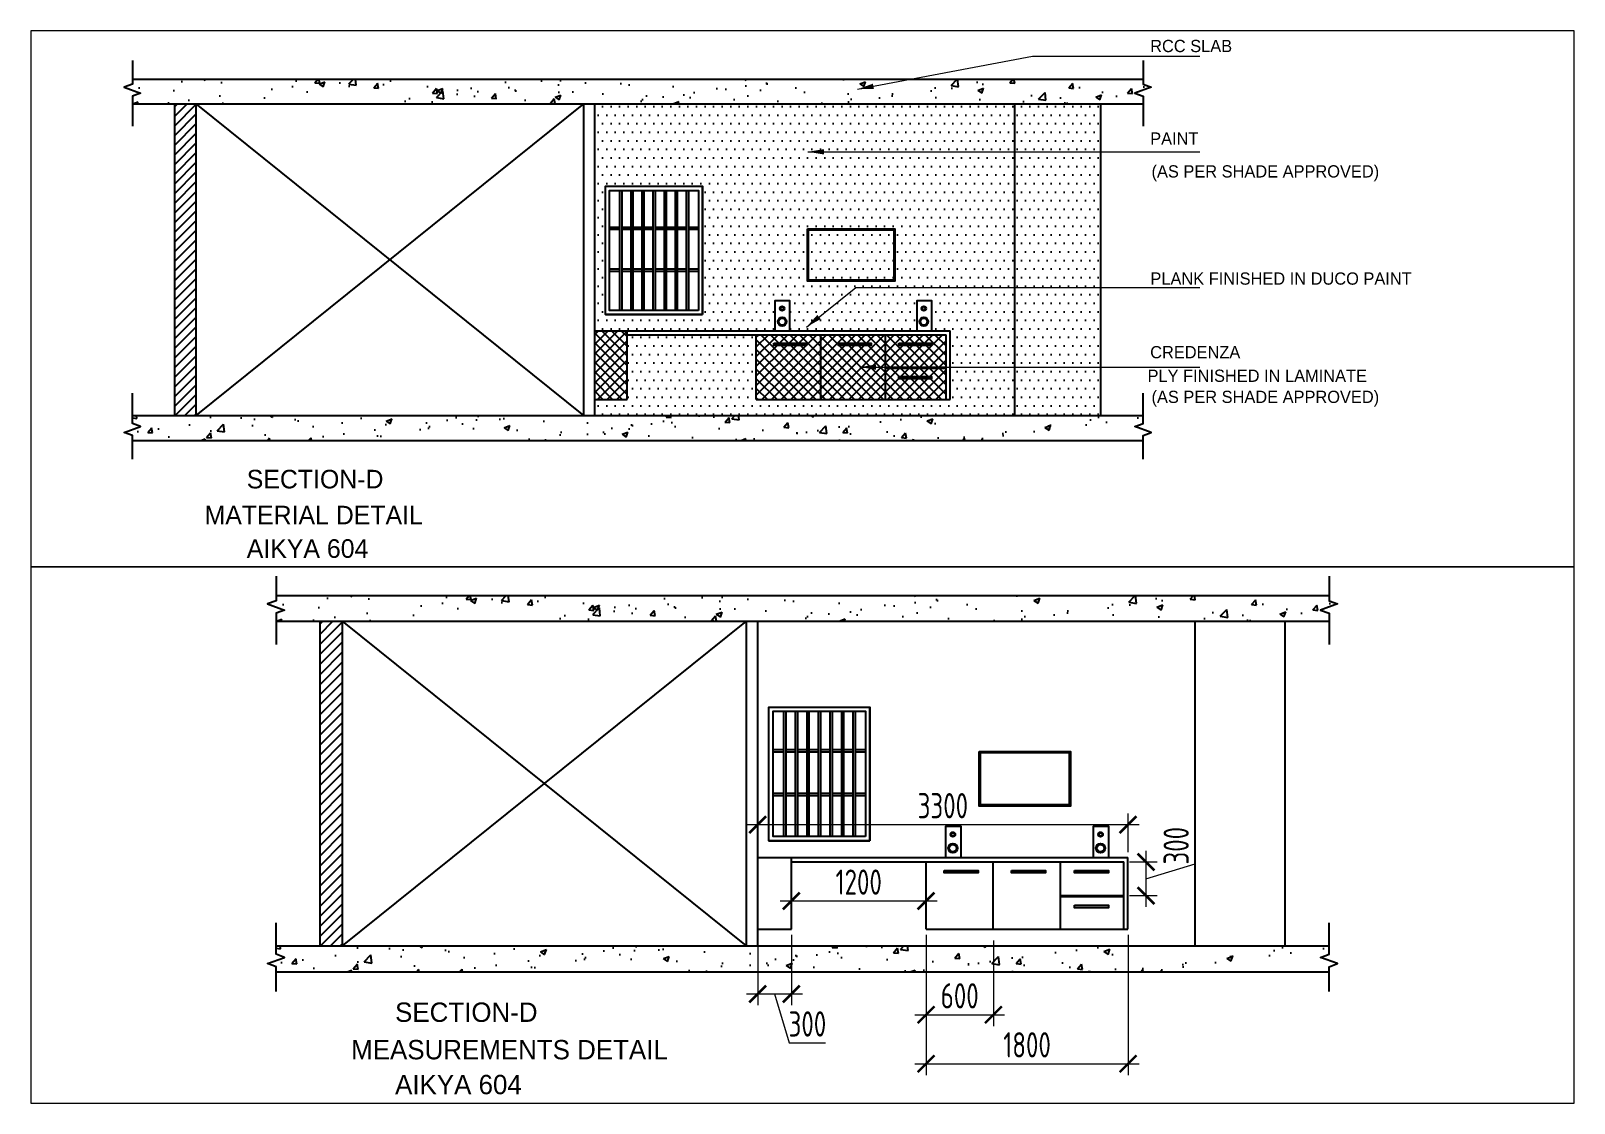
# Paper-space layout 'Layout5' of a CAD drawing. Header units: millimetres. Extents: x 29 to 257, y 20 to 178.
# The model-space entities are those that its viewports show. They can reach past a viewport. Long polylines and large blocks are cut down to what shows.
import ezdxf

# ---------------------------------------------------------------- set-up
doc = ezdxf.new("R2010")
doc.units = ezdxf.units.MM
doc.header["$LTSCALE"] = 10
doc.header["$PDMODE"] = 35
doc.header["$PDSIZE"] = 500
for name, color, linetype in [('07--DIM-1', 1, 'Continuous'), ('A--SPACEREF', 3, 'Continuous'), ('DIMM-1', 1, 'Continuous')]:
    doc.layers.add(name, color=color, linetype=linetype)
doc.styles.add('ISO', font='isocp2.shx', dxfattribs={"width": 0.8})
doc.dimstyles.new('A-DIM-100', dxfattribs={"dimscale": 100, "dimtxt": 2.25, "dimasz": 1.5, "dimexe": 1, "dimexo": 0.5, "dimgap": 0, "dimtad": 0, "dimdec": 0, "dimzin": 12, "dimdsep": 46, "dimtxsty": 'ISO', "dimblk": 'ARCHTICK', "dimcen": 1, "dimdle": 1, "dimclrd": 8, "dimclre": 8, "dimclrt": 256, "dimadec": 0, "dimazin": 3, "dimtfac": 1, "dimtdec": 0, "dimtmove": 1, "dimatfit": 2, "dimfxl": 1, "dimtvp": 0.75, "dimtolj": 1, "dimtzin": 12, "dimlwd": 18, "dimlwe": 18, "dimarcsym": 0})

# ---------------------------------------------------------------- blocks, each defined once
blk = doc.blocks.new('_ArchTick')
at = {"color": 0, "const_width": 0.15}
blk.add_lwpolyline([(-0.5, -0.5), (0.5, 0.5)], dxfattribs=at)
blk = doc.blocks.new('*D454')
at = {"layer": '07--DIM-1', "color": 8, "lineweight": 18}
for p, q in [((17142, -47540), (17142, -47938)), ((18342, -47540), (18342, -47938)), ((17042, -47838), (18442, -47838))]:
    blk.add_line(p, q, dxfattribs=at)
at = {"layer": 'Defpoints', "color": 0}
for p in [(17142, -47490), (18342, -47490), (18342, -47838)]:
    blk.add_point(p, dxfattribs=at)
at = {"layer": '07--DIM-1', "color": 8, "lineweight": 18, "xscale": 150, "yscale": 150, "zscale": 150, "rotation": 180}
blk.add_blockref('_ArchTick', (17142, -47838), dxfattribs=at)
at = {"layer": '07--DIM-1', "color": 8, "lineweight": 18, "xscale": 150, "yscale": 150, "zscale": 150}
blk.add_blockref('_ArchTick', (18342, -47838), dxfattribs=at)
at = {"layer": '07--DIM-1', "insert": (17742, -47670), "char_height": 225, "attachment_point": 5, "style": 'ISO'}
blk.add_mtext('\\A1;1200', dxfattribs=at)
blk = doc.blocks.new('*D455')
at = {"layer": '07--DIM-1', "color": 8, "lineweight": 18}
for p, q in [((16842, -48140), (16842, -48767)), ((17142, -48140), (17142, -48767)), ((16742, -48667), (17242, -48667)), ((16992, -48667), (17123, -49104)), ((17123, -49104), (17447, -49104))]:
    blk.add_line(p, q, dxfattribs=at)
at = {"layer": 'Defpoints', "color": 0}
for p in [(16842, -48090), (17142, -48090), (17142, -48667)]:
    blk.add_point(p, dxfattribs=at)
at = {"layer": '07--DIM-1', "color": 8, "lineweight": 18, "xscale": 150, "yscale": 150, "zscale": 150, "rotation": 180}
blk.add_blockref('_ArchTick', (16842, -48667), dxfattribs=at)
at = {"layer": '07--DIM-1', "color": 8, "lineweight": 18, "xscale": 150, "yscale": 150, "zscale": 150}
blk.add_blockref('_ArchTick', (17142, -48667), dxfattribs=at)
at = {"layer": '07--DIM-1', "insert": (17285, -48935), "char_height": 225, "attachment_point": 5, "style": 'ISO'}
blk.add_mtext('\\A1;300', dxfattribs=at)
blk = doc.blocks.new('*D456')
at = {"layer": '07--DIM-1', "color": 8, "lineweight": 18}
for p, q in [((18342, -48140), (18342, -49390)), ((20142, -48140), (20142, -49390)), ((18242, -49290), (20242, -49290))]:
    blk.add_line(p, q, dxfattribs=at)
at = {"layer": 'Defpoints', "color": 0}
for p in [(18342, -48090), (20142, -48090), (20142, -49290)]:
    blk.add_point(p, dxfattribs=at)
at = {"layer": '07--DIM-1', "color": 8, "lineweight": 18, "xscale": 150, "yscale": 150, "zscale": 150, "rotation": 180}
blk.add_blockref('_ArchTick', (18342, -49290), dxfattribs=at)
at = {"layer": '07--DIM-1', "color": 8, "lineweight": 18, "xscale": 150, "yscale": 150, "zscale": 150}
blk.add_blockref('_ArchTick', (20142, -49290), dxfattribs=at)
at = {"layer": '07--DIM-1', "insert": (19242, -49121), "char_height": 225, "attachment_point": 5, "style": 'ISO'}
blk.add_mtext('\\A1;1800', dxfattribs=at)
blk = doc.blocks.new('*D457')
at = {"layer": '07--DIM-1', "color": 8, "lineweight": 18}
for p, q in [((18342, -48190), (18342, -48953)), ((18942, -48190), (18942, -48953)), ((18242, -48853), (19042, -48853))]:
    blk.add_line(p, q, dxfattribs=at)
at = {"layer": 'Defpoints', "color": 0}
for p in [(18342, -48140), (18942, -48140), (18942, -48853)]:
    blk.add_point(p, dxfattribs=at)
at = {"layer": '07--DIM-1', "color": 8, "lineweight": 18, "xscale": 150, "yscale": 150, "zscale": 150, "rotation": 180}
blk.add_blockref('_ArchTick', (18342, -48853), dxfattribs=at)
at = {"layer": '07--DIM-1', "color": 8, "lineweight": 18, "xscale": 150, "yscale": 150, "zscale": 150}
blk.add_blockref('_ArchTick', (18942, -48853), dxfattribs=at)
at = {"layer": '07--DIM-1', "insert": (18642, -48684), "char_height": 225, "attachment_point": 5, "style": 'ISO'}
blk.add_mtext('\\A1;600', dxfattribs=at)
blk = doc.blocks.new('*D458')
at = {"layer": '07--DIM-1', "color": 8, "lineweight": 18}
for p, q in [((20740, -47508), (20740, -47184)), ((20302, -47390), (20302, -47890)), ((20154, -47490), (20402, -47490)), ((20302, -47640), (20740, -47508)), ((20154, -47790), (20402, -47790))]:
    blk.add_line(p, q, dxfattribs=at)
at = {"layer": 'Defpoints', "color": 0}
for p in [(20104, -47490), (20104, -47790), (20302, -47790)]:
    blk.add_point(p, dxfattribs=at)
at = {"layer": '07--DIM-1', "color": 8, "lineweight": 18, "xscale": 150, "yscale": 150, "zscale": 150}
for p, rotation in [((20302, -47490), 90), ((20302, -47790), 270)]:
    blk.add_blockref('_ArchTick', p, dxfattribs=dict(at, rotation=rotation))
at = {"layer": '07--DIM-1', "insert": (20571, -47346), "char_height": 225, "attachment_point": 5, "rotation": 90, "style": 'ISO'}
blk.add_mtext('\\A1;300', dxfattribs=at)
blk = doc.blocks.new('*D459')
at = {"layer": '07--DIM-1', "color": 8, "lineweight": 18}
for p, q in [((16742, -47158), (20242, -47158)), ((16842, -47402), (16842, -47058)), ((20142, -47402), (20142, -47058))]:
    blk.add_line(p, q, dxfattribs=at)
at = {"layer": 'Defpoints', "color": 0}
for p in [(20142, -47158), (16842, -47452), (20142, -47452)]:
    blk.add_point(p, dxfattribs=at)
at = {"layer": '07--DIM-1', "color": 8, "lineweight": 18, "xscale": 150, "yscale": 150, "zscale": 150, "rotation": 180}
blk.add_blockref('_ArchTick', (16842, -47158), dxfattribs=at)
at = {"layer": '07--DIM-1', "color": 8, "lineweight": 18, "xscale": 150, "yscale": 150, "zscale": 150}
blk.add_blockref('_ArchTick', (20142, -47158), dxfattribs=at)
at = {"layer": '07--DIM-1', "insert": (18492, -46989), "char_height": 225, "attachment_point": 5, "style": 'ISO'}
blk.add_mtext('\\A1;3300', dxfattribs=at)

msp = doc.modelspace()

# ---------------------------------------------------------------- hatches: boundary and pattern name
h = msp.add_hatch()
h.set_pattern_fill('AR-CONC', color=256, scale=3, style=0)
h.set_pattern_definition([(50, (-230033.13, -40924.7), (546.554, -47.8173), [57.15, -628.65]), (355, (-230033.13, -40924.7), (-105.7285, 573.17), [45.72, -502.92]), (100.451, (-229987.6, -40928.7), (440.8275, 525.35), [48.57, -534.27]), (46.1842, (-230033.1, -40772.3), (813.2371, -126.127), [85.725, -942.975]), (96.6356, (-229965.4, -40782.8), (712.2127, 742.2767), [72.855, -801.405]), (351.184, (-230033.1, -40772.3), (712.2138, 742.2754), [68.58, -754.38]), (21, (-229956.93, -40810.4), (454.8446, -306.7966), [57.15, -628.65]), (326, (-229956.93, -40810.4), (185.4061, 552.5639), [45.72, -502.92]), (71.4514, (-229919.03, -40836), (640.2495, 245.7686), [48.57, -534.27]), (37.5, (-230033.13, -40924.72), (9.26581, 253.66512), [0, -496.824, 0, -510.54, 0, -504.825]), (7.5, (-230033.13, -40924.72), (200.459, 300.54172), [0, -291.084, 0, -485.394, 0, -192.405]), (327.5, (-230203.06, -40924.72), (406.77179, -17.18623), [0, -190.5, 0, -594.36, 0, -788.67]), (317.5, (-230279.26, -40924.7), (444.38754, 76.2795), [0, -247.65, 0, -394.716, 0, -560.07])])
h.paths.add_polyline_path([(-12923.1, -45162.1), (-12923.1, -45115.1), (-22306.6, -45115.1), (-22306.6, -45162.1), (-22382.4, -45189.7), (-22230.8, -45244.9), (-22306.6, -45272.5), (-22306.6, -45343.7), (-12923.1, -45343.7), (-12923.1, -45272.5), (-12998.9, -45244.9), (-12847.3, -45189.7)])
h.paths.add_polyline_path([(-12998.9, -48341.2), (-12923.1, -48313.6), (-12923.1, -48239.7), (-22306.6, -48239.7), (-22306.6, -48313.6), (-22230.8, -48341.2), (-22382.4, -48396.4), (-22306.6, -48424), (-22306.6, -48471), (-12923.1, -48471), (-12923.1, -48424), (-12847.3, -48396.4)])
h = msp.add_hatch()
h.set_pattern_fill('AR-CONC', color=256, scale=3, style=0)
h.set_pattern_definition([(50, (-195176.6, -40924.7), (546.554, -47.8173), [57.15, -628.65]), (355, (-195176.6, -40924.7), (-105.7285, 573.17), [45.72, -502.92]), (100.451, (-195131.04, -40928.7), (440.8275, 525.35), [48.57, -534.27]), (46.1842, (-195176.6, -40772.3), (813.2371, -126.127), [85.725, -942.975]), (96.6356, (-195108.8, -40782.8), (712.2127, 742.2767), [72.855, -801.405]), (351.184, (-195176.6, -40772.3), (712.2138, 742.2754), [68.58, -754.38]), (21, (-195100.4, -40810.4), (454.8446, -306.7966), [57.15, -628.65]), (326, (-195100.4, -40810.4), (185.4061, 552.5639), [45.72, -502.92]), (71.4514, (-195062.5, -40836), (640.2495, 245.7686), [48.57, -534.27]), (37.5, (-195176.59, -40924.72), (9.26581, 253.66512), [0, -496.824, 0, -510.54, 0, -504.825]), (7.5, (-195176.6, -40924.72), (200.459, 300.54172), [0, -291.084, 0, -485.394, 0, -192.405]), (327.5, (-195346.52, -40924.72), (406.77179, -17.18623), [0, -190.5, 0, -594.36, 0, -788.67]), (317.5, (-195422.7, -40924.7), (444.38754, 76.2795), [0, -247.65, 0, -394.716, 0, -560.07])])
h.paths.add_polyline_path([(21933.4, -45162.1), (21933.4, -45115.1), (12549.9, -45115.1), (12549.9, -45162.1), (12474.1, -45189.7), (12625.7, -45244.9), (12549.9, -45272.5), (12549.9, -45343.7), (21933.4, -45343.7), (21933.4, -45272.5), (21857.6, -45244.9), (22009.3, -45189.7)])
h.paths.add_polyline_path([(21857.6, -48341.2), (21933.4, -48313.6), (21933.4, -48239.7), (12549.9, -48239.7), (12549.9, -48313.6), (12625.7, -48341.2), (12474.1, -48396.4), (12549.9, -48424), (12549.9, -48471), (21933.4, -48471), (21933.4, -48424), (22009.3, -48396.4)])
h = msp.add_hatch()
h.set_pattern_fill('ANSI31', color=256, scale=20, style=0)
h.set_pattern_definition([(45, (-230033.13, -40924.72), (-44.90128, 44.90128), [])])
h.paths.add_polyline_path([(-21714.9, -45343.7), (-21914.9, -45343.7), (-21914.9, -48239.7), (-21714.9, -48239.7)])
h = msp.add_hatch()
h.set_pattern_fill('DOTS', color=256, scale=50, style=0)
h.set_pattern_definition([(0, (-230033.13, -40924.72), (39.6875, 79.375), [0, -79.375])])
h.paths.add_polyline_path([(-18014.9, -45343.7), (-18014.9, -47451.7), (-16341.3, -47451.7), (-16341.3, -47173.6), (-16202.2, -47173.6), (-16202.2, -47451.7), (-15025.5, -47451.7), (-15025.5, -47173.2), (-14886.3, -47173.2), (-14886.3, -47451.7), (-14714.9, -47451.7), (-14714.9, -48089.7), (-16514.9, -48089.7), (-16514.9, -47489.7), (-17714.9, -47489.7), (-17714.9, -48089.7), (-18014.9, -48089.7), (-18014.9, -48239.7), (-14114.9, -48239.7), (-14114.9, -45343.7)])
h.paths.add_polyline_path([(-15227.6, -46506), (-15227.6, -46992), (-16039.6, -46992), (-16039.6, -46506)], flags=16)
h.paths.add_polyline_path([(-15237.6, -46516), (-15237.6, -46982), (-16029.6, -46982), (-16029.6, -46516)], flags=0)
h.paths.add_polyline_path([(-17014.9, -46109.7), (-17014.9, -47301.7), (-17914.9, -47301.7), (-17914.9, -46109.7)], flags=16)
h.paths.add_polyline_path([(-13314.9, -45343.7), (-14114.9, -45343.7), (-14114.9, -48239.7), (-13314.9, -48239.7)])
h = msp.add_hatch()
h.set_pattern_fill('ANSI31', color=256, scale=20, style=0)
h.set_pattern_definition([(45, (-195176.59, -40924.72), (-44.90128, 44.90128), [])])
h.paths.add_polyline_path([(13141.7, -45343.7), (12941.7, -45343.7), (12941.7, -48239.7), (13141.7, -48239.7)])
h = msp.add_hatch()
h.set_pattern_fill('ANSI37', color=256, scale=20, style=0)
h.set_pattern_definition([(45, (-230033.13, -40924.72), (-44.90128, 44.90128), []), (135, (-230033.13, -40924.72), (-44.90128, -44.90128), [])])
h.paths.add_polyline_path([(-15914.9, -47489.7), (-16514.9, -47489.7), (-16514.9, -48089.7), (-15914.9, -48089.7)])
h.paths.add_polyline_path([(-16352.7, -47588.5), (-16352.7, -47567.2), (-16049.6, -47567.2), (-16049.6, -47588.5)], flags=16)
h.paths.add_polyline_path([(-15314.9, -47489.7), (-15914.9, -47489.7), (-15914.9, -48089.7), (-15314.9, -48089.7)])
h.paths.add_polyline_path([(-15752.7, -47588.5), (-15752.7, -47567.2), (-15449.6, -47567.2), (-15449.6, -47588.5)], flags=16)
h.paths.add_polyline_path([(-14752.9, -47489.7), (-15314.9, -47489.7), (-15314.9, -47789.7), (-14752.9, -47789.7)])
h.paths.add_polyline_path([(-15190.7, -47588.5), (-15190.7, -47567.2), (-14887.6, -47567.2), (-14887.6, -47588.5)], flags=16)
h.paths.add_polyline_path([(-14752.9, -47799.7), (-15314.9, -47799.7), (-15314.9, -48089.7), (-14752.9, -48089.7)])
h.paths.add_polyline_path([(-15190.7, -47898.5), (-15190.7, -47877.2), (-14887.6, -47877.2), (-14887.6, -47898.5)], flags=16)
h.paths.add_polyline_path([(-17714.9, -47451.7), (-18014.9, -47451.7), (-18014.9, -48089.7), (-17714.9, -48089.7)])

# ---------------------------------------------------------------- linework, layer by layer
for p, q in [((-22306.6, -45115.1), (-12923.1, -45115.1)), ((12549.9, -45115.1), (21933.4, -45115.1)), ((-22306.6, -45343.7), (-12923.1, -45343.7)), ((-21914.9, -48239.7), (-21914.9, -45343.7)), ((-21714.9, -48239.7), (-21714.9, -45343.7)), ((-18114.9, -48239.7), (-21714.9, -45343.7)), ((-21714.9, -48239.7), (-18114.9, -45343.7)), ((-18114.9, -48239.7), (-18114.9, -45343.7)), ((-18014.9, -48239.7), (-18014.9, -45343.7)), ((-14114.9, -48239.7), (-14114.9, -45343.7)), ((-13314.9, -48239.7), (-13314.9, -45343.7)), ((12549.9, -45343.7), (21933.4, -45343.7)), ((12941.7, -48239.7), (12941.7, -45343.7)), ((13141.7, -48239.7), (13141.7, -45343.7)), ((16741.7, -48239.7), (13141.7, -45343.7)), ((13141.7, -48239.7), (16741.7, -45343.7)), ((16741.7, -48239.7), (16741.7, -45343.7)), ((16841.7, -48239.7), (16841.7, -45343.7)), ((20741.7, -48239.7), (20741.7, -45343.7)), ((21541.7, -48239.7), (21541.7, -45343.7)), ((-17914.9, -46109.7), (-17014.9, -46109.7)), ((-17914.9, -47301.7), (-17914.9, -46109.7)), ((-17784.3, -46147.7), (-17784.3, -47263.7)), ((-17764.3, -46147.7), (-17764.3, -47263.7)), ((-17681.2, -46147.7), (-17681.2, -47263.7)), ((-17681.2, -46147.7), (-17681.2, -47263.7)), ((-17661.2, -46147.7), (-17661.2, -47263.7)), ((-17661.2, -46147.7), (-17661.2, -47263.7)), ((-17578, -46147.7), (-17578, -47263.7)), ((-17558, -46147.7), (-17558, -47263.7)), ((-17474.9, -46147.7), (-17474.9, -47263.7)), ((-17474.9, -46147.7), (-17474.9, -47263.7)), ((-17454.9, -46147.7), (-17454.9, -47263.7)), ((-17454.9, -46147.7), (-17454.9, -47263.7)), ((-17371.7, -46147.7), (-17371.7, -47263.7)), ((-17371.7, -46147.7), (-17371.7, -47263.7)), ((-17351.7, -46147.7), (-17351.7, -47263.7)), ((-17351.7, -46147.7), (-17351.7, -47263.7)), ((-17268.5, -46147.7), (-17268.5, -47263.7)), ((-17268.5, -46147.7), (-17268.5, -47263.7)), ((-17248.5, -46147.7), (-17248.5, -47263.7)), ((-17248.5, -46147.7), (-17248.5, -47263.7)), ((-17165.4, -46147.7), (-17165.4, -47263.7)), ((-17145.4, -46147.7), (-17145.4, -47263.7)), ((-17052.9, -46147.7), (-17052.9, -46413.2)), ((-17014.9, -47301.7), (-17014.9, -46109.7)), ((16941.7, -46109.7), (17841.7, -46109.7)), ((16941.7, -47301.7), (16941.7, -46109.7)), ((17072.2, -46147.7), (17072.2, -47263.7)), ((17092.2, -46147.7), (17092.2, -47263.7)), ((17175.4, -46147.7), (17175.4, -47263.7)), ((17175.4, -46147.7), (17175.4, -47263.7)), ((17195.4, -46147.7), (17195.4, -47263.7)), ((17195.4, -46147.7), (17195.4, -47263.7)), ((17278.5, -46147.7), (17278.5, -47263.7)), ((17298.5, -46147.7), (17298.5, -47263.7)), ((17381.7, -46147.7), (17381.7, -47263.7)), ((17381.7, -46147.7), (17381.7, -47263.7)), ((17401.7, -46147.7), (17401.7, -47263.7)), ((17401.7, -46147.7), (17401.7, -47263.7)), ((17484.8, -46147.7), (17484.8, -47263.7)), ((17484.8, -46147.7), (17484.8, -47263.7)), ((17504.8, -46147.7), (17504.8, -47263.7)), ((17504.8, -46147.7), (17504.8, -47263.7)), ((17588, -46147.7), (17588, -47263.7)), ((17588, -46147.7), (17588, -47263.7)), ((17608, -46147.7), (17608, -47263.7)), ((17608, -46147.7), (17608, -47263.7)), ((17691.1, -46147.7), (17691.1, -47263.7)), ((17711.1, -46147.7), (17711.1, -47263.7)), ((17803.7, -46147.7), (17803.7, -46413.2)), ((17841.7, -47301.7), (17841.7, -46109.7)), ((-17052.9, -46433.2), (-17052.9, -46801.1)), ((17803.7, -46433.2), (17803.7, -46801.1)), ((-17876.9, -46489.5), (-17784.3, -46489.5)), ((-17876.9, -46509.5), (-17784.3, -46509.5)), ((-17784.3, -46509.5), (-17784.3, -46877.4)), ((-17764.3, -46489.5), (-17681.2, -46489.5)), ((-17764.3, -46509.5), (-17764.3, -46877.4)), ((-17764.3, -46509.5), (-17681.2, -46509.5)), ((-17681.2, -46509.5), (-17681.2, -46877.4)), ((-17681.2, -46509.5), (-17681.2, -46877.4)), ((-17661.2, -46489.5), (-17578, -46489.5)), ((-17661.2, -46509.5), (-17661.2, -46877.4)), ((-17661.2, -46509.5), (-17661.2, -46877.4)), ((-17661.2, -46509.5), (-17578, -46509.5)), ((-17578, -46509.5), (-17578, -46877.4)), ((-17558, -46489.5), (-17474.9, -46489.5)), ((-17558, -46509.5), (-17558, -46877.4)), ((-17558, -46509.5), (-17474.9, -46509.5)), ((-17474.9, -46509.5), (-17474.9, -46877.4)), ((-17474.9, -46509.5), (-17474.9, -46877.4)), ((-17454.9, -46489.5), (-17371.7, -46489.5)), ((-17454.9, -46509.5), (-17454.9, -46877.4)), ((-17454.9, -46509.5), (-17454.9, -46877.4)), ((-17454.9, -46509.5), (-17371.7, -46509.5)), ((-17371.7, -46509.5), (-17371.7, -46877.4)), ((-17371.7, -46509.5), (-17371.7, -46877.4)), ((-17351.7, -46489.5), (-17268.5, -46489.5)), ((-17351.7, -46509.5), (-17351.7, -46877.4)), ((-17351.7, -46509.5), (-17351.7, -46877.4)), ((-17351.7, -46509.5), (-17268.5, -46509.5)), ((-17268.5, -46509.5), (-17268.5, -46877.4)), ((-17268.5, -46509.5), (-17268.5, -46877.4)), ((-17248.5, -46489.5), (-17165.4, -46489.5)), ((-17248.5, -46509.5), (-17248.5, -46877.4)), ((-17248.5, -46509.5), (-17248.5, -46877.4)), ((-17248.5, -46509.5), (-17165.4, -46509.5)), ((-17165.4, -46509.5), (-17165.4, -46877.4)), ((-17145.4, -46489.5), (-17052.9, -46489.5)), ((-17145.4, -46509.5), (-17145.4, -46877.4)), ((-17145.4, -46509.5), (-17052.9, -46509.5)), ((16979.7, -46489.5), (17072.2, -46489.5)), ((16979.7, -46509.5), (17072.2, -46509.5)), ((17072.2, -46509.5), (17072.2, -46877.4)), ((17092.2, -46489.5), (17175.4, -46489.5)), ((17092.2, -46509.5), (17092.2, -46877.4)), ((17092.2, -46509.5), (17175.4, -46509.5)), ((17175.4, -46509.5), (17175.4, -46877.4)), ((17175.4, -46509.5), (17175.4, -46877.4)), ((17195.4, -46489.5), (17278.5, -46489.5)), ((17195.4, -46509.5), (17195.4, -46877.4)), ((17195.4, -46509.5), (17195.4, -46877.4)), ((17195.4, -46509.5), (17278.5, -46509.5)), ((17278.5, -46509.5), (17278.5, -46877.4)), ((17298.5, -46489.5), (17381.7, -46489.5)), ((17298.5, -46509.5), (17298.5, -46877.4)), ((17298.5, -46509.5), (17381.7, -46509.5)), ((17381.7, -46509.5), (17381.7, -46877.4)), ((17381.7, -46509.5), (17381.7, -46877.4)), ((17401.7, -46489.5), (17484.8, -46489.5)), ((17401.7, -46509.5), (17401.7, -46877.4)), ((17401.7, -46509.5), (17401.7, -46877.4)), ((17401.7, -46509.5), (17484.8, -46509.5)), ((17484.8, -46509.5), (17484.8, -46877.4)), ((17484.8, -46509.5), (17484.8, -46877.4)), ((17504.8, -46489.5), (17588, -46489.5)), ((17504.8, -46509.5), (17504.8, -46877.4)), ((17504.8, -46509.5), (17504.8, -46877.4)), ((17504.8, -46509.5), (17588, -46509.5)), ((17588, -46509.5), (17588, -46877.4)), ((17588, -46509.5), (17588, -46877.4)), ((17608, -46489.5), (17691.1, -46489.5)), ((17608, -46509.5), (17608, -46877.4)), ((17608, -46509.5), (17608, -46877.4)), ((17608, -46509.5), (17691.1, -46509.5)), ((17691.1, -46509.5), (17691.1, -46877.4)), ((17711.1, -46489.5), (17803.7, -46489.5)), ((17711.1, -46509.5), (17711.1, -46877.4)), ((17711.1, -46509.5), (17803.7, -46509.5)), ((-17876.9, -46877.4), (-17784.3, -46877.4)), ((-17764.3, -46877.4), (-17681.2, -46877.4)), ((-17661.2, -46877.4), (-17578, -46877.4)), ((-17558, -46877.4), (-17474.9, -46877.4)), ((-17454.9, -46877.4), (-17371.7, -46877.4)), ((-17351.7, -46877.4), (-17268.5, -46877.4)), ((-17248.5, -46877.4), (-17165.4, -46877.4)), ((-17145.4, -46877.4), (-17052.9, -46877.4)), ((-17052.9, -46821.1), (-17052.9, -47089.4)), ((-17052.9, -46821.1), (-17052.9, -47089.4)), ((16979.7, -46877.4), (17072.2, -46877.4)), ((17092.2, -46877.4), (17175.4, -46877.4)), ((17195.4, -46877.4), (17278.5, -46877.4)), ((17298.5, -46877.4), (17381.7, -46877.4)), ((17401.7, -46877.4), (17484.8, -46877.4)), ((17504.8, -46877.4), (17588, -46877.4)), ((17608, -46877.4), (17691.1, -46877.4)), ((17711.1, -46877.4), (17803.7, -46877.4)), ((17803.7, -46821.1), (17803.7, -47089.4)), ((17803.7, -46821.1), (17803.7, -47089.4)), ((-17876.9, -46897.4), (-17784.3, -46897.4)), ((-17784.3, -46897.4), (-17784.3, -47263.7)), ((-17764.3, -46897.4), (-17764.3, -47263.7)), ((-17764.3, -46897.4), (-17681.2, -46897.4)), ((-17681.2, -46897.4), (-17681.2, -47263.7)), ((-17681.2, -46897.4), (-17681.2, -47263.7)), ((-17661.2, -46897.4), (-17661.2, -47263.7)), ((-17661.2, -46897.4), (-17661.2, -47263.7)), ((-17661.2, -46897.4), (-17578, -46897.4)), ((-17578, -46897.4), (-17578, -47263.7)), ((-17558, -46897.4), (-17558, -47263.7)), ((-17558, -46897.4), (-17474.9, -46897.4)), ((-17474.9, -46897.4), (-17474.9, -47263.7)), ((-17474.9, -46897.4), (-17474.9, -47263.7)), ((-17454.9, -46897.4), (-17454.9, -47263.7)), ((-17454.9, -46897.4), (-17454.9, -47263.7)), ((-17454.9, -46897.4), (-17371.7, -46897.4)), ((-17371.7, -46897.4), (-17371.7, -47263.7)), ((-17371.7, -46897.4), (-17371.7, -47263.7)), ((-17351.7, -46897.4), (-17351.7, -47263.7)), ((-17351.7, -46897.4), (-17351.7, -47263.7)), ((-17351.7, -46897.4), (-17268.5, -46897.4)), ((-17268.5, -46897.4), (-17268.5, -47263.7)), ((-17268.5, -46897.4), (-17268.5, -47263.7)), ((-17248.5, -46897.4), (-17248.5, -47263.7)), ((-17248.5, -46897.4), (-17248.5, -47263.7)), ((-17248.5, -46897.4), (-17165.4, -46897.4)), ((-17165.4, -46897.4), (-17165.4, -47263.7)), ((-17145.4, -46897.4), (-17145.4, -47263.7)), ((-17145.4, -46897.4), (-17052.9, -46897.4)), ((16979.7, -46897.4), (17072.2, -46897.4)), ((17072.2, -46897.4), (17072.2, -47263.7)), ((17092.2, -46897.4), (17092.2, -47263.7)), ((17092.2, -46897.4), (17175.4, -46897.4)), ((17175.4, -46897.4), (17175.4, -47263.7)), ((17175.4, -46897.4), (17175.4, -47263.7)), ((17195.4, -46897.4), (17195.4, -47263.7)), ((17195.4, -46897.4), (17195.4, -47263.7)), ((17195.4, -46897.4), (17278.5, -46897.4)), ((17278.5, -46897.4), (17278.5, -47263.7)), ((17298.5, -46897.4), (17298.5, -47263.7)), ((17298.5, -46897.4), (17381.7, -46897.4)), ((17381.7, -46897.4), (17381.7, -47263.7)), ((17381.7, -46897.4), (17381.7, -47263.7)), ((17401.7, -46897.4), (17401.7, -47263.7)), ((17401.7, -46897.4), (17401.7, -47263.7)), ((17401.7, -46897.4), (17484.8, -46897.4)), ((17484.8, -46897.4), (17484.8, -47263.7)), ((17484.8, -46897.4), (17484.8, -47263.7)), ((17504.8, -46897.4), (17504.8, -47263.7)), ((17504.8, -46897.4), (17504.8, -47263.7)), ((17504.8, -46897.4), (17588, -46897.4)), ((17588, -46897.4), (17588, -47263.7)), ((17588, -46897.4), (17588, -47263.7)), ((17608, -46897.4), (17608, -47263.7)), ((17608, -46897.4), (17608, -47263.7)), ((17608, -46897.4), (17691.1, -46897.4)), ((17691.1, -46897.4), (17691.1, -47263.7)), ((17711.1, -46897.4), (17711.1, -47263.7)), ((17711.1, -46897.4), (17803.7, -46897.4)), ((-17914.9, -47301.7), (-17014.9, -47301.7)), ((16941.7, -47301.7), (17841.7, -47301.7)), ((-18014.9, -47451.7), (-14714.9, -47451.7)), ((-17714.9, -48089.7), (-17714.9, -47451.7)), ((-17714.9, -47489.7), (-14752.9, -47489.7)), ((-16514.9, -48089.7), (-16514.9, -47489.7)), ((-15914.9, -48089.7), (-15914.9, -47489.7)), ((-15314.9, -48089.7), (-15314.9, -47489.7)), ((-14752.9, -48089.7), (-14752.9, -47489.7)), ((-14714.9, -48089.7), (-14714.9, -47451.7)), ((16841.7, -47451.7), (20141.7, -47451.7)), ((17141.7, -48089.7), (17141.7, -47451.7)), ((17141.7, -47489.7), (20103.7, -47489.7)), ((18341.7, -48089.7), (18341.7, -47489.7)), ((18941.7, -48089.7), (18941.7, -47489.7)), ((19541.7, -48089.7), (19541.7, -47489.7)), ((20103.7, -48089.7), (20103.7, -47489.7)), ((20141.7, -48089.7), (20141.7, -47451.7)), ((-15314.9, -47789.7), (-14752.9, -47789.7)), ((-15314.9, -47799.7), (-14752.9, -47799.7)), ((19541.7, -47789.7), (20103.7, -47789.7)), ((19541.7, -47799.7), (20103.7, -47799.7)), ((-18014.9, -48089.7), (-17714.9, -48089.7)), ((-16514.9, -48089.7), (-14714.9, -48089.7)), ((16841.7, -48089.7), (17141.7, -48089.7)), ((18341.7, -48089.7), (20141.7, -48089.7)), ((-22306.6, -48239.7), (-12923.1, -48239.7)), ((12549.9, -48239.7), (21933.4, -48239.7)), ((-22306.6, -48471), (-12923.1, -48471)), ((12549.9, -48471), (21933.4, -48471))]:
    msp.add_line(p, q)
at = {"linetype": 'Continuous'}
for points in [[(-22306.6, -44941.4), (-22306.6, -45162.1), (-22382.4, -45189.7), (-22230.8, -45244.9), (-22306.6, -45272.5), (-22306.6, -45553.2)], [(-12923.1, -44941.4), (-12923.1, -45162.1), (-12847.3, -45189.7), (-12998.9, -45244.9), (-12923.1, -45272.5), (-12923.1, -45553.2)], [(12549.9, -44941.4), (12549.9, -45162.1), (12474.1, -45189.7), (12625.7, -45244.9), (12549.9, -45272.5), (12549.9, -45553.2)], [(21933.4, -44941.4), (21933.4, -45162.1), (22009.3, -45189.7), (21857.6, -45244.9), (21933.4, -45272.5), (21933.4, -45553.2)], [(-22306.6, -48644.7), (-22306.6, -48424), (-22382.4, -48396.4), (-22230.8, -48341.2), (-22306.6, -48313.6), (-22306.6, -48032.9)], [(-12923.1, -48644.7), (-12923.1, -48424), (-12847.3, -48396.4), (-12998.9, -48341.2), (-12923.1, -48313.6), (-12923.1, -48032.9)], [(12549.9, -48644.7), (12549.9, -48424), (12474.1, -48396.4), (12625.7, -48341.2), (12549.9, -48313.6), (12549.9, -48032.9)], [(21933.4, -48644.7), (21933.4, -48424), (22009.3, -48396.4), (21857.6, -48341.2), (21933.4, -48313.6), (21933.4, -48032.9)]]:
    msp.add_lwpolyline(points, dxfattribs=at)
for points in [[(-17014.9, -47301.7), (-17914.9, -47301.7), (-17914.9, -46109.7), (-17014.9, -46109.7)], [(-17052.9, -47263.7), (-17876.9, -47263.7), (-17876.9, -46147.7), (-17052.9, -46147.7)], [(17841.7, -47301.7), (16941.7, -47301.7), (16941.7, -46109.7), (17841.7, -46109.7)], [(17803.7, -47263.7), (16979.7, -47263.7), (16979.7, -46147.7), (17803.7, -46147.7)], [(-16039.6, -46506), (-15227.6, -46506), (-15227.6, -46992), (-16039.6, -46992)], [(-16029.6, -46516), (-15237.6, -46516), (-15237.6, -46982), (-16029.6, -46982)], [(18816.9, -46506), (19628.9, -46506), (19628.9, -46992), (18816.9, -46992)], [(18826.9, -46516), (19618.9, -46516), (19618.9, -46982), (18826.9, -46982)], [(-16341.3, -47451.7), (-16202.2, -47451.7), (-16202.2, -47173.6), (-16341.3, -47173.6)], [(-15025.5, -47451.3), (-14886.3, -47451.3), (-14886.3, -47173.2), (-15025.5, -47173.2)], [(18515.2, -47451.7), (18654.4, -47451.7), (18654.4, -47173.6), (18515.2, -47173.6)], [(19831.1, -47451.3), (19970.2, -47451.3), (19970.2, -47173.2), (19831.1, -47173.2)], [(-16352.7, -47567.2), (-16049.6, -47567.2), (-16049.6, -47588.5), (-16352.7, -47588.5)], [(-15752.7, -47567.2), (-15449.6, -47567.2), (-15449.6, -47588.5), (-15752.7, -47588.5)], [(-15190.7, -47567.2), (-14887.6, -47567.2), (-14887.6, -47588.5), (-15190.7, -47588.5)], [(18503.8, -47567.2), (18807, -47567.2), (18807, -47588.5), (18503.8, -47588.5)], [(19103.8, -47567.2), (19407, -47567.2), (19407, -47588.5), (19103.8, -47588.5)], [(19665.8, -47567.2), (19969, -47567.2), (19969, -47588.5), (19665.8, -47588.5)], [(-15190.7, -47877.2), (-14887.6, -47877.2), (-14887.6, -47898.5), (-15190.7, -47898.5)], [(19665.8, -47877.2), (19969, -47877.2), (19969, -47898.5), (19665.8, -47898.5)]]:
    msp.add_lwpolyline(points, close=True)
for centre, radius in [((-16275.3, -47245.3), 20.9), ((-16275.3, -47245.3), 14.9), ((-14959.5, -47245.3), 20.9), ((-14959.5, -47245.3), 14.9), ((18581.2, -47245.3), 20.9), ((18581.2, -47245.3), 14.9), ((19897.1, -47245.3), 20.9), ((19897.1, -47245.3), 14.9), ((-16275.3, -47367.5), 40.7), ((-16275.3, -47367.5), 31.7), ((-14959.5, -47367.5), 40.7), ((-14959.5, -47367.5), 31.7), ((18581.2, -47367.5), 40.7), ((18581.2, -47367.5), 31.7), ((19897.1, -47367.5), 40.7), ((19897.1, -47367.5), 31.7)]:
    msp.add_circle(centre, radius)

# ---------------------------------------------------------------- texts
at = {"layer": 'A--SPACEREF'}
for s, height, p in [('RCC SLAB', 113.76, (-12857.9, -44863.8)), ('PAINT', 113.76, (-12857.9, -45723.8)), ('(AS PER SHADE APPROVED)', 113.758, (-12845.3, -46028.5)), (' PLANK FINISHED IN DUCO PAINT', 113.758, (-12897.9, -47024)), ('CREDENZA', 113.76, (-12857.9, -47707.7)), ('PLY FINISHED IN LAMINATE', 113.758, (-12882.3, -47926.8)), ('(AS PER SHADE APPROVED)', 113.758, (-12845.3, -48122.8))]:
    msp.add_text(s, height=height, dxfattribs=at).set_placement(p)
at = {"layer": 'DIMM-1'}
for s, height, p in [('SECTION-D', 172.62, (-21245.9, -48916.2)), ('SECTION-D', 172.62, (13610.7, -48916.2)), ('MATERIAL DETAIL', 172.617, (-21637.3, -49250.1)), ('MEASUREMENTS DETAIL', 172.617, (13219.3, -49250.1)), ('AIKYA 604', 172.62, (-21245.9, -49561.2)), ('AIKYA 604', 172.62, (13610.7, -49561.2))]:
    msp.add_text(s, height=height, dxfattribs=at).set_placement(p)

# ---------------------------------------------------------------- dimensions: what is measured, and where the dimension line sits
at = {"layer": '07--DIM-1'}
for base, p1, p2, picture, middle in [((20141.7, -47158.2), (16841.7, -47451.7), (20141.7, -47451.7), '*D459', (18491.7, -46989.5)), ((18341.7, -47838.4), (17141.7, -47489.7), (18341.7, -47489.7), '*D454', (17741.7, -47669.6)), ((17141.7, -48666.6), (16841.7, -48089.7), (17141.7, -48089.7), '*D455', (17122.9, -48935.3)), ((20141.7, -49289.8), (18341.7, -48089.7), (20141.7, -48089.7), '*D456', (19241.7, -49121)), ((18941.7, -48852.7), (18341.7, -48139.7), (18941.7, -48139.7), '*D457', (18641.7, -48684))]:
    dim = msp.add_linear_dim(base=base, p1=p1, p2=p2, dimstyle='A-DIM-100', dxfattribs=at)
    dim.commit()
    dim.dimension.update_dxf_attribs({"geometry": picture, "text_midpoint": middle})
dim = msp.add_linear_dim(base=(20302.5, -47789.7), p1=(20103.7, -47489.7), p2=(20103.7, -47789.7), angle=90, dimstyle='A-DIM-100', dxfattribs=at)
dim.commit()
dim.dimension.update_dxf_attribs({"geometry": '*D458', "text_midpoint": (20571.2, -47508.5)})

# ---------------------------------------------------------------- leaders
for points in [[(-15575.3, -45209), (-13950.1, -44901.9), (-12395.4, -44901.9)], [(-16037.6, -45790), (-12395.4, -45790)], [(-16049.6, -47417.9), (-15590.3, -47049), (-12395.4, -47049)], [(-15553.6, -47789.7), (-12395.4, -47789.7)]]:
    msp.add_leader(points, dimstyle='A-DIM-100', override={"dimgap": 0, "dimtad": 0, "dimfxl": 0.18})

psp = doc.layouts.new('Layout5')

# ---------------------------------------------------------------- viewports
at = {"layer": '0'}
psp.add_viewport(center=(142.59, 138.76), size=(228.14, 79.2903), view_center_point=(-16085.87, -47156.19), view_height=4979.844, dxfattribs=at)
psp.add_viewport(center=(142.59, 59.47), size=(228.14, 79.2903), view_center_point=(17241.22, -47250.75), view_height=4779.5417, status=3, dxfattribs=at)

doc.saveas('drawing.dxf')
